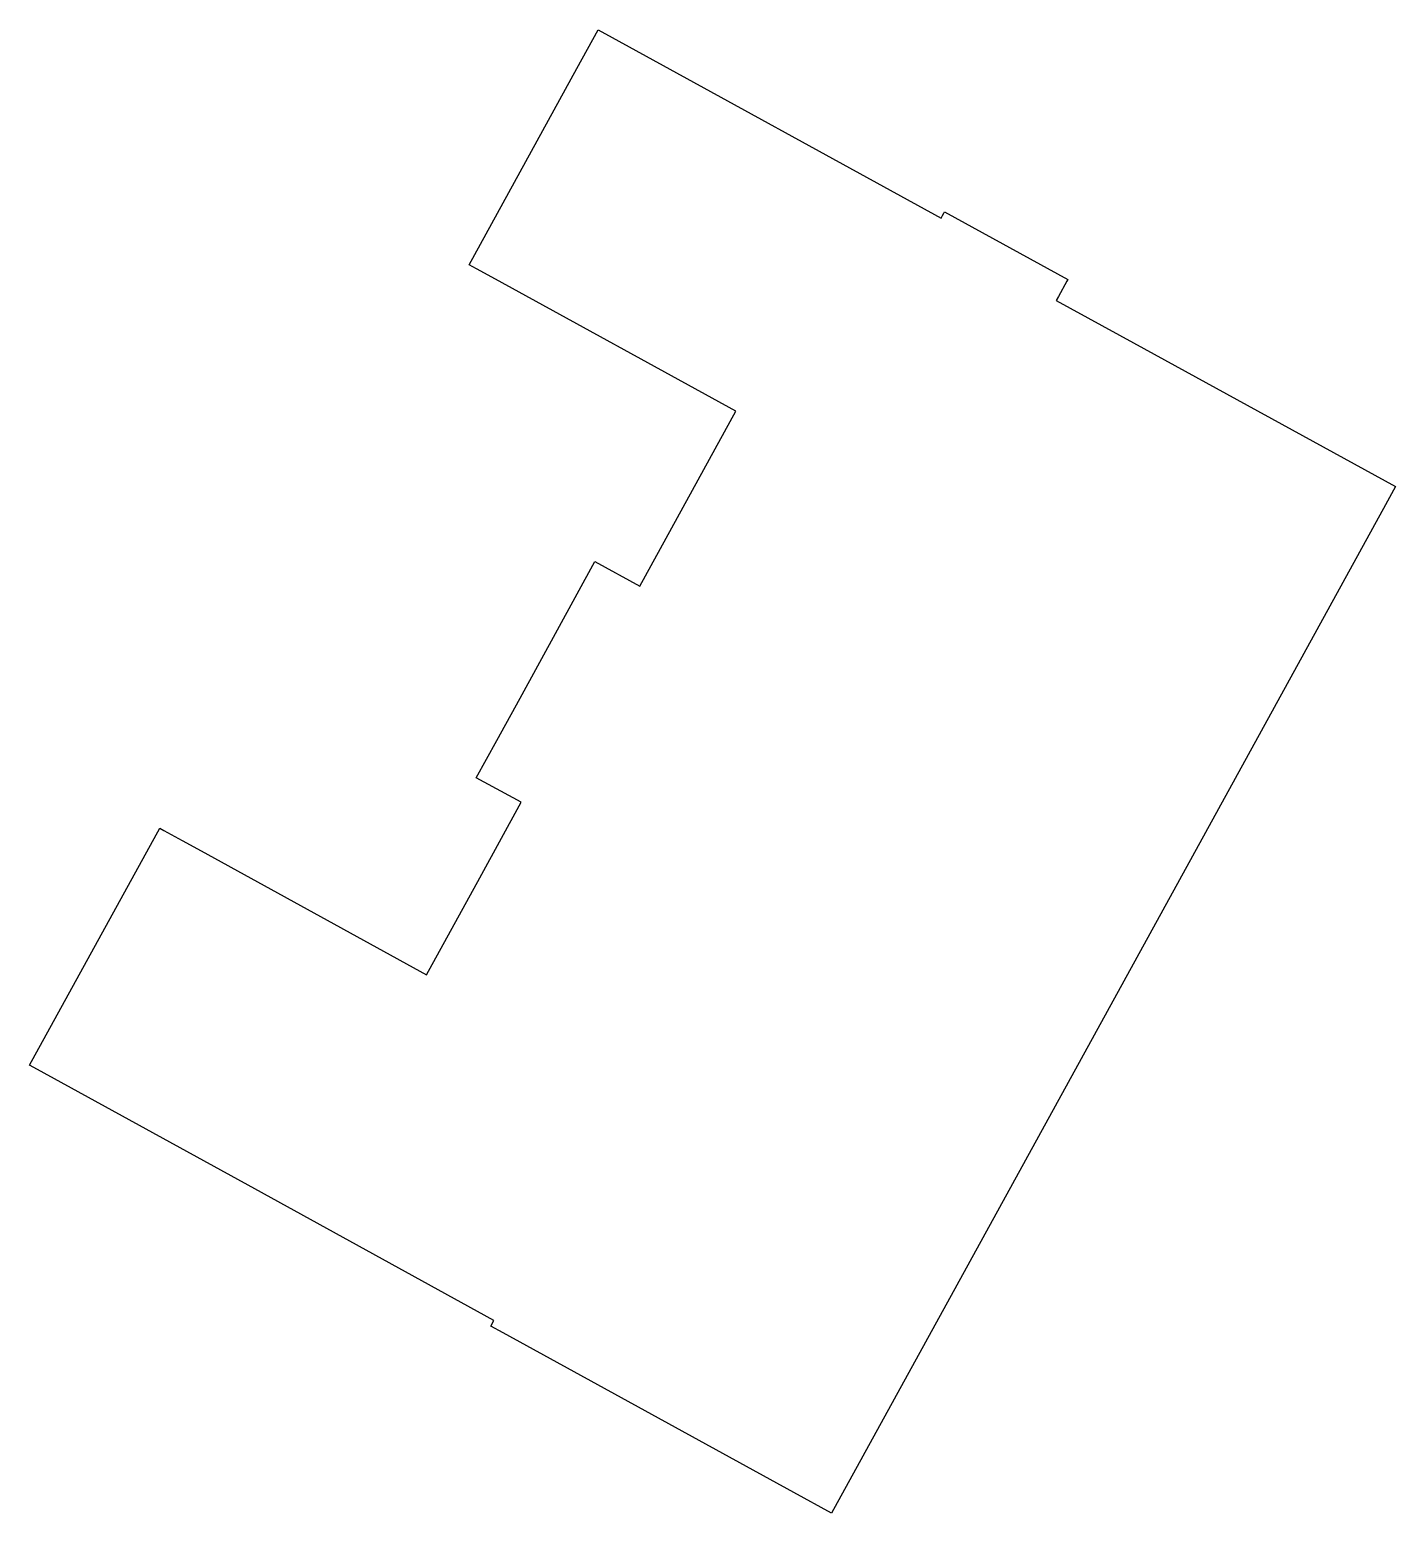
# Model space of a CAD drawing. Extents: x 997452 to 997681, y 227885 to 228134.
import ezdxf

# ---------------------------------------------------------------- set-up
doc = ezdxf.new("R2010")
doc.units = 21
doc.layers.add('PUBLIC_FOOTPRINT', color=4, linetype='Continuous')

msp = doc.modelspace()

# ---------------------------------------------------------------- linework, layer by layer
at = {"layer": 'PUBLIC_FOOTPRINT'}
msp.add_lwpolyline([(997549.62, 228133.18), (997604.86, 228102.85), (997605.1, 228103.29), (997605.32, 228103.68), (997605.42, 228103.87), (997626.09, 228092.52), (997625.95, 228092.28), (997624.54, 228089.7), (997624.18, 228089.04), (997637.15, 228081.92), (997681.1, 228057.78), (997679.43, 228054.74), (997607.49, 227923.77), (997586.46, 227885.47), (997580.13, 227888.94), (997531.34, 227915.74), (997529.25, 227916.89), (997529.77, 227917.85), (997489.61, 227939.91), (997453.14, 227959.94), (997451.82, 227960.66), (997473.67, 228000.43), (997474.36, 228000.05), (997477.4, 227998.38), (997480.59, 227996.63), (997518.44, 227975.84), (997527.39, 227992.13), (997534.35, 228004.8), (997526.81, 228008.93), (997530.24, 228015.17), (997534.15, 228022.3), (997546.73, 228045.19), (997554.26, 228041.05), (997570.39, 228070.43), (997530.04, 228092.59), (997526.84, 228094.35), (997525.62, 228095.02), (997543.7, 228127.95), (997547.28, 228134.47)], close=True, dxfattribs=at)

doc.saveas('drawing.dxf')
